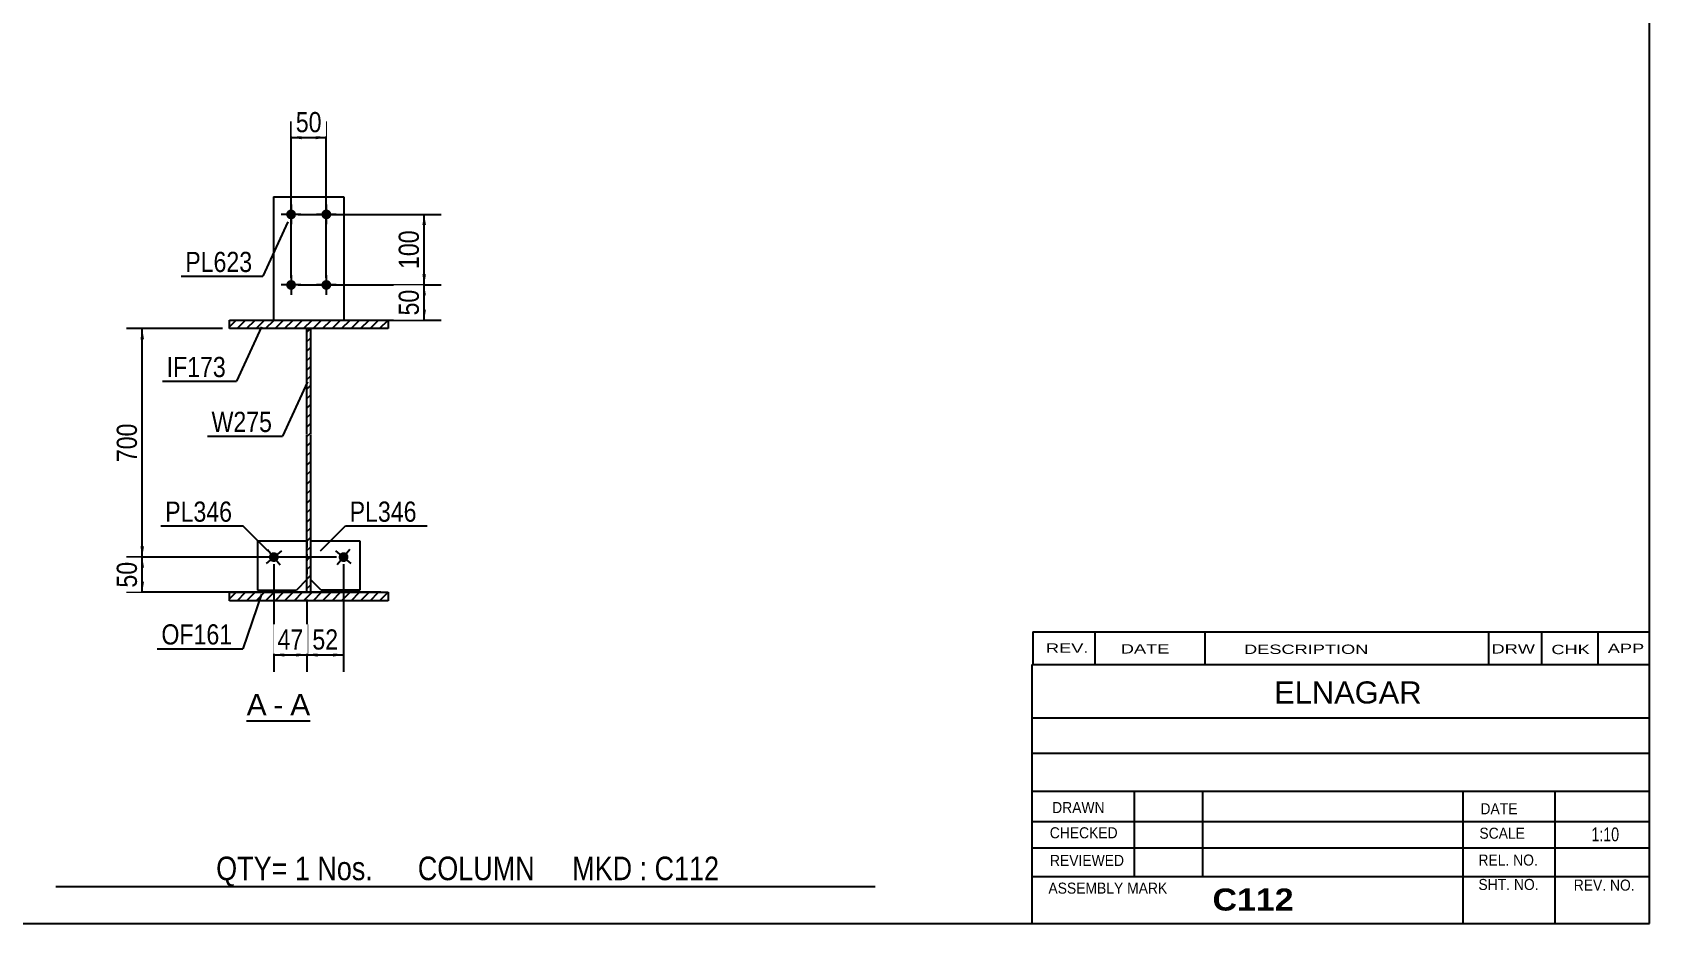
# Model space of a CAD drawing. Header units: millimetres. Extents: x -363 to 39, y -145 to 132.
# Drawn here: x -190.4 to 39.1, y -145.3 to -18.9 of the extents above; entities that cross this region are included whole.
import ezdxf

# ---------------------------------------------------------------- set-up
doc = ezdxf.new("R2010")
doc.units = ezdxf.units.MM
doc.linetypes.add('DXK_LINE_DOT1', pattern=[1.8814, 0.9407, -0.9407])
doc.styles.add('Arial', font='ARIAL.TTF', dxfattribs={"height": 0.2})
doc.styles.add('Arial Bold', font='ARIALBD.TTF', dxfattribs={"height": 0.2})
doc.styles.add('Arial Narrow', font='ARIALN.TTF', dxfattribs={"height": 0.2})

# ---------------------------------------------------------------- blocks, each defined once
blk = doc.blocks.new('Unknown-627317387-1209')
at = {"color": 5, "linetype": 'Continuous'}
for p, q in [((39.05, -145.29), (39.05, 131.71)), ((-360.95, -145.29), (39.05, -145.29))]:
    blk.add_line(p, q, dxfattribs=at)
blk = doc.blocks.new('Unknown-627317387-12 - 2087')
at = {"color": 7, "linetype": 'Continuous'}
blk.add_line((-159.99, -116.52), (-150.96, -116.52), dxfattribs=at)
at = {"color": 0, "linetype": 'Continuous'}
blk.add_wipeout([(-157.15, -115.77), (-157.15, -112.57), (-159.99, -112.57), (-159.99, -115.77)], dxfattribs=at)
blk.add_wipeout([(-154.77, -115.77), (-154.77, -112.57), (-156.19, -112.57), (-156.19, -115.77)], dxfattribs=at)
at = {"color": 96, "linetype": 'Continuous', "style": 'Arial'}
for s, p in [('A', (-159.99, -115.77)), ('-', (-156.19, -115.77))]:
    blk.add_text(s, height=3.06, dxfattribs=at).set_placement(p)
at = {"color": 0, "linetype": 'Continuous'}
blk.add_wipeout([(-150.96, -115.77), (-150.96, -112.57), (-153.81, -112.57), (-153.81, -115.77)], dxfattribs=at)
at = {"color": 96, "linetype": 'Continuous', "style": 'Arial'}
blk.add_text('A', height=3.06, dxfattribs=at).set_placement((-153.81, -115.77))
blk = doc.blocks.new('Bolt-627317387-2104 - 2087')
at = {"linetype": 'Continuous'}
for points in [[(-152.98, -44.7, -1), (-154.38, -44.7, -1)], [(-147.98, -44.7, -1), (-149.38, -44.7, -1)], [(-152.98, -54.7, -1), (-154.38, -54.7, -1)], [(-147.98, -54.7, -1), (-149.38, -54.7, -1)]]:
    blk.add_hatch(color=3, dxfattribs=at).paths.add_polyline_path(points)
at = {"color": 3, "linetype": 'Continuous'}
for p, q in [((-153.68, -43.3), (-153.68, -46.1)), ((-148.68, -43.3), (-148.68, -46.1)), ((-152.28, -44.7), (-155.08, -44.7)), ((-147.28, -44.7), (-150.08, -44.7)), ((-152.28, -54.7), (-155.08, -54.7)), ((-153.68, -53.3), (-153.68, -56.1)), ((-147.28, -54.7), (-150.08, -54.7)), ((-148.68, -53.3), (-148.68, -56.1))]:
    blk.add_line(p, q, dxfattribs=at)
blk = doc.blocks.new('Bolt-627317387-2096 - 2087')
at = {"linetype": 'Continuous'}
blk.add_hatch(color=3, dxfattribs=at).paths.add_polyline_path([(-145.69, -93.75, -1), (-146.77, -92.86, -1)])
at = {"color": 3, "linetype": 'Continuous'}
for p, q in [((-145.15, -94.19), (-147.31, -92.41)), ((-145.34, -92.22), (-147.12, -94.38))]:
    blk.add_line(p, q, dxfattribs=at)
blk = doc.blocks.new('Bolt-627317387-2097 - 2087')
at = {"linetype": 'Continuous'}
blk.add_hatch(color=3, dxfattribs=at).paths.add_polyline_path([(-155.59, -92.86, -1), (-156.67, -93.75, -1)])
at = {"color": 3, "linetype": 'Continuous'}
for p, q in [((-155.05, -92.41), (-157.21, -94.19)), ((-157.02, -92.22), (-155.24, -94.38))]:
    blk.add_line(p, q, dxfattribs=at)
blk = doc.blocks.new('Part-627317387-2138 - 2087')
at = {"color": 2, "linetype": 'Continuous'}
for p, q in [((-150.93, -91), (-143.93, -91)), ((-143.93, -91), (-143.93, -98)), ((-149.43, -98), (-150.93, -96.5)), ((-143.93, -98), (-149.43, -98))]:
    blk.add_line(p, q, dxfattribs=at)
at = {"color": 7, "linetype": 'DXK_LINE_DOT1'}
blk.add_line((-150.93, -91), (-150.93, -96.5), dxfattribs=at)
blk = doc.blocks.new('Part-627317387-2143 - 2087')
at = {"color": 2, "linetype": 'Continuous'}
for p, q in [((-158.43, -91), (-151.43, -91)), ((-158.43, -91), (-158.43, -98)), ((-158.43, -98), (-152.93, -98)), ((-151.43, -96.5), (-152.93, -98))]:
    blk.add_line(p, q, dxfattribs=at)
at = {"color": 7, "linetype": 'DXK_LINE_DOT1'}
blk.add_line((-151.43, -91), (-151.43, -96.5), dxfattribs=at)
blk = doc.blocks.new('Part-627317387-2154 - 2087')
at = {"color": 2, "linetype": 'Continuous'}
for p, q in [((-156.18, -42.2), (-146.18, -42.2)), ((-156.18, -42.2), (-156.18, -59.7)), ((-146.18, -42.2), (-146.18, -59.7))]:
    blk.add_line(p, q, dxfattribs=at)
at = {"color": 7, "linetype": 'DXK_LINE_DOT1'}
blk.add_line((-156.18, -59.7), (-146.18, -59.7), dxfattribs=at)
blk = doc.blocks.new('Part-627317387-2166 - 2087')
at = {"linetype": 'Continuous'}
h = blk.add_hatch(dxfattribs=at)
h.set_pattern_fill('', scale=0.3, style=0, pattern_type=0)
h.set_pattern_definition([(45, (-139.9311, -59.701), (-0.67352, 0.67352), [])])
h.paths.add_polyline_path([(-139.93, -60.9), (-139.93, -59.7), (-162.43, -59.7), (-162.43, -60.9)])
at = {"color": 2, "linetype": 'Continuous'}
for p, q in [((-162.43, -60.9), (-162.43, -59.7)), ((-162.43, -59.7), (-139.93, -59.7)), ((-139.93, -60.9), (-162.43, -60.9)), ((-139.93, -59.7), (-139.93, -60.9))]:
    blk.add_line(p, q, dxfattribs=at)
blk = doc.blocks.new('Part-627317387-2171 - 2087')
at = {"linetype": 'Continuous'}
h = blk.add_hatch(dxfattribs=at)
h.set_pattern_fill('', scale=0.3, style=0, pattern_type=0)
h.set_pattern_definition([(45, (-150.9311, -60.901), (-0.67352, 0.67352), [])])
h.paths.add_polyline_path([(-150.93, -98.3), (-150.93, -60.9), (-151.43, -60.9), (-151.43, -98.3)])
at = {"color": 2, "linetype": 'Continuous'}
for p, q in [((-151.43, -75.9), (-151.43, -60.9)), ((-151.43, -60.9), (-150.93, -60.9)), ((-150.93, -60.9), (-150.93, -75.9)), ((-151.43, -98.3), (-151.43, -76)), ((-150.93, -76), (-150.93, -98.3)), ((-150.93, -98.3), (-151.43, -98.3))]:
    blk.add_line(p, q, dxfattribs=at)
blk = doc.blocks.new('Part-627317387-2180 - 2087')
at = {"linetype": 'Continuous'}
h = blk.add_hatch(dxfattribs=at)
h.set_pattern_fill('', scale=0.3, style=0, pattern_type=0)
h.set_pattern_definition([(45, (-139.9311, -98.301), (-0.67352, 0.67352), [])])
h.paths.add_polyline_path([(-139.93, -99.5), (-139.93, -98.3), (-162.43, -98.3), (-162.43, -99.5)])
at = {"color": 2, "linetype": 'Continuous'}
for p, q in [((-162.43, -99.5), (-162.43, -98.3)), ((-162.43, -98.3), (-139.93, -98.3)), ((-139.93, -98.3), (-139.93, -99.5)), ((-139.93, -99.5), (-162.43, -99.5))]:
    blk.add_line(p, q, dxfattribs=at)
blk = doc.blocks.new('StraightDimension-627317387-7417 - 2087')
at = {"linetype": 'Continuous'}
for points in [[(-149.93, -107.42), (-151.43, -107.17), (-149.93, -106.92)], [(-147.73, -106.92), (-146.23, -107.17), (-147.73, -107.42)]]:
    blk.add_hatch(color=7, dxfattribs=at).paths.add_polyline_path(points)
at = {"color": 7, "linetype": 'Continuous'}
for p, q in [((-146.23, -94.3), (-146.23, -109.57)), ((-151.43, -99.3), (-151.43, -109.57)), ((-151.43, -107.17), (-146.23, -107.17))]:
    blk.add_line(p, q, dxfattribs=at)
at = {"color": 0}
blk.add_wipeout([(-146.4, -107.02), (-146.4, -102.82), (-151.26, -102.82), (-151.26, -107.02)], dxfattribs=at)
at = {"color": 3, "style": 'Arial Narrow'}
blk.add_text('52', height=2.863, dxfattribs=at).set_placement((-150.66, -106.42))
blk = doc.blocks.new('StraightDimension-627317387-7418 - 2087')
at = {"linetype": 'Continuous'}
for points in [[(-154.63, -107.42), (-156.13, -107.17), (-154.63, -106.92)], [(-152.93, -106.92), (-151.43, -107.17), (-152.93, -107.42)]]:
    blk.add_hatch(color=7, dxfattribs=at).paths.add_polyline_path(points)
at = {"color": 7, "linetype": 'Continuous'}
for p, q in [((-156.13, -94.3), (-156.13, -109.57)), ((-151.43, -99.3), (-151.43, -109.57)), ((-156.13, -107.17), (-151.43, -107.17))]:
    blk.add_line(p, q, dxfattribs=at)
at = {"color": 0}
blk.add_wipeout([(-151.35, -107.02), (-151.35, -102.82), (-156.21, -102.82), (-156.21, -107.02)], dxfattribs=at)
at = {"color": 3, "style": 'Arial Narrow'}
blk.add_text('47', height=2.863, dxfattribs=at).set_placement((-155.61, -106.42))
blk = doc.blocks.new('StraightDimension-627317387-7428 - 2087')
at = {"linetype": 'Continuous'}
for points in [[(-175.05, -62.4), (-174.8, -60.9), (-174.55, -62.4)], [(-174.55, -91.8), (-174.8, -93.3), (-175.05, -91.8)]]:
    blk.add_hatch(color=7, dxfattribs=at).paths.add_polyline_path(points)
at = {"color": 7, "linetype": 'Continuous'}
for p, q in [((-163.43, -60.9), (-177.05, -60.9)), ((-174.8, -93.3), (-174.8, -60.9)), ((-147.23, -93.3), (-177.05, -93.3))]:
    blk.add_line(p, q, dxfattribs=at)
at = {"color": 0}
blk.add_wipeout([(-174.95, -73.76), (-179.15, -73.76), (-179.15, -80.44), (-174.95, -80.44)], dxfattribs=at)
at = {"color": 3, "style": 'Arial Narrow'}
blk.add_text('700', height=2.863, rotation=90.0002, dxfattribs=at).set_placement((-175.55, -79.84))
blk = doc.blocks.new('StraightDimension-627317387-7429 - 2087')
at = {"linetype": 'Continuous'}
for points in [[(-175.05, -94.8), (-174.8, -93.3), (-174.55, -94.8)], [(-174.55, -96.8), (-174.8, -98.3), (-175.05, -96.8)]]:
    blk.add_hatch(color=7, dxfattribs=at).paths.add_polyline_path(points)
at = {"color": 7, "linetype": 'Continuous'}
for p, q in [((-147.23, -93.3), (-177.05, -93.3)), ((-174.8, -98.3), (-174.8, -93.3)), ((-140.93, -98.3), (-177.05, -98.3))]:
    blk.add_line(p, q, dxfattribs=at)
at = {"color": 0}
blk.add_wipeout([(-174.95, -93.37), (-179.15, -93.37), (-179.15, -98.23), (-174.95, -98.23)], dxfattribs=at)
at = {"color": 3, "style": 'Arial Narrow'}
blk.add_text('50', height=2.863, rotation=90.0002, dxfattribs=at).set_placement((-175.55, -97.63))
blk = doc.blocks.new('StraightDimension-627317387-7455 - 2087')
at = {"linetype": 'Continuous'}
for points in [[(-135.05, -46.2), (-134.8, -44.7), (-134.55, -46.2)], [(-134.55, -53.2), (-134.8, -54.7), (-135.05, -53.2)]]:
    blk.add_hatch(color=7, dxfattribs=at).paths.add_polyline_path(points)
at = {"color": 7, "linetype": 'Continuous'}
for p, q in [((-152.68, -44.7), (-132.4, -44.7)), ((-134.8, -54.7), (-134.8, -44.7)), ((-152.68, -54.7), (-132.4, -54.7))]:
    blk.add_line(p, q, dxfattribs=at)
at = {"color": 0}
blk.add_wipeout([(-134.95, -46.36), (-139.15, -46.36), (-139.15, -53.04), (-134.95, -53.04)], dxfattribs=at)
at = {"color": 3, "style": 'Arial Narrow'}
blk.add_text('100', height=2.863, rotation=90.0002, dxfattribs=at).set_placement((-135.55, -52.44))
blk = doc.blocks.new('StraightDimension-627317387-7456 - 2087')
at = {"linetype": 'Continuous'}
for points in [[(-135.05, -56.2), (-134.8, -54.7), (-134.55, -56.2)], [(-134.55, -58.2), (-134.8, -59.7), (-135.05, -58.2)]]:
    blk.add_hatch(color=7, dxfattribs=at).paths.add_polyline_path(points)
at = {"color": 7, "linetype": 'Continuous'}
for p, q in [((-152.68, -54.7), (-132.4, -54.7)), ((-134.8, -59.7), (-134.8, -54.7)), ((-161.43, -59.7), (-132.4, -59.7))]:
    blk.add_line(p, q, dxfattribs=at)
at = {"color": 0}
blk.add_wipeout([(-134.95, -54.77), (-139.15, -54.77), (-139.15, -59.63), (-134.95, -59.63)], dxfattribs=at)
at = {"color": 3, "style": 'Arial Narrow'}
blk.add_text('50', height=2.863, rotation=90.0002, dxfattribs=at).set_placement((-135.55, -59.03))
blk = doc.blocks.new('StraightDimension-627317387-7476 - 2087')
at = {"linetype": 'Continuous'}
for points in [[(-152.18, -34.04), (-153.68, -33.79), (-152.18, -33.54)], [(-150.18, -33.54), (-148.68, -33.79), (-150.18, -34.04)]]:
    blk.add_hatch(color=7, dxfattribs=at).paths.add_polyline_path(points)
at = {"color": 7, "linetype": 'Continuous'}
for p, q in [((-153.68, -53.7), (-153.68, -31.54)), ((-148.68, -53.7), (-148.68, -31.54)), ((-153.68, -33.79), (-148.68, -33.79))]:
    blk.add_line(p, q, dxfattribs=at)
at = {"color": 0}
blk.add_wipeout([(-148.75, -33.64), (-148.75, -29.44), (-153.61, -29.44), (-153.61, -33.64)], dxfattribs=at)
at = {"color": 3, "style": 'Arial Narrow'}
blk.add_text('50', height=2.863, dxfattribs=at).set_placement((-153.01, -33.04))
blk = doc.blocks.new('CBS_CALLOFF-627317387-8790')
at = {"color": 7, "linetype": 'Continuous'}
blk.add_line((-187.07, -140.03), (-70.84, -140.04), dxfattribs=at)
at = {"color": 3, "linetype": 'Continuous', "style": 'Arial Narrow'}
blk.add_text('QTY= 1 Nos.      COLUMN     MKD : C112', height=3.3405, dxfattribs=at).set_placement((-164.31, -139.13))
blk = doc.blocks.new('CBS_NAME_BLOG-627317387-8791')
at = {"color": 7, "linetype": 'Continuous'}
for p, q in [((-48.54, -108.54), (38.98, -108.54)), ((-48.54, -145.25), (-48.54, -108.55)), ((-48.54, -116.08), (38.98, -116.08)), ((-48.47, -121.13), (39.05, -121.13)), ((-48.54, -126.51), (38.98, -126.51)), ((-34.02, -138.61), (-34.02, -126.51)), ((-24.33, -138.59), (-24.33, -126.52)), ((12.58, -145.25), (12.58, -126.52)), ((25.63, -145.25), (25.63, -126.51)), ((-48.53, -130.81), (39.05, -130.79)), ((-48.54, -134.55), (38.98, -134.55)), ((-48.54, -138.6), (38.98, -138.6)), ((-48.54, -145.29), (39.05, -145.29))]:
    blk.add_line(p, q, dxfattribs=at)
at = {"color": 3, "linetype": 'Continuous', "style": 'Arial'}
blk.add_text('ELNAGAR', height=3.133, dxfattribs=at).set_placement((-14.22, -114.07))
at = {"color": 3, "linetype": 'Continuous'}
for s, height, style, width, p in [('DRAWN', 1.566, 'Arial', 0.9, (-45.71, -129.61)), ('DATE', 1.566, 'Arial', 0.9, (15.05, -129.78)), ('CHECKED', 1.566, 'Arial', 0.9, (-46.05, -133.19)), ('SCALE', 1.566, 'Arial', 0.9, (14.9, -133.25)), ('1:10', 1.957, 'Arial Narrow', 0.9, (30.79, -133.61)), ('REVIEWED', 1.566, 'Arial', 0.9, (-46.02, -137.11)), ('REL. NO.', 1.566, 'Arial', 0.9, (14.76, -137.06)), ('ASSEMBLY MARK', 1.5663, 'Arial', 0.9, (-46.24, -141.04)), ('SHT. NO.', 1.566, 'Arial', 0.9, (14.76, -140.52)), ('REV. NO.', 1.566, 'Arial', 0.9, (28.28, -140.61)), ('C112', 3.131, 'Arial Bold', 1.1, (-22.96, -143.44))]:
    blk.add_text(s, height=height, dxfattribs=dict(at, style=style, width=width)).set_placement(p)
blk = doc.blocks.new('CBS_REVISION-627317387-8792')
at = {"color": 7, "linetype": 'Continuous'}
for p, q in [((-48.46, -103.91), (39.04, -103.91)), ((-48.46, -103.91), (-48.46, -108.54)), ((-39.66, -103.91), (-39.66, -108.54)), ((-24.06, -103.91), (-24.06, -108.48)), ((16.19, -103.91), (16.19, -108.54)), ((23.73, -103.91), (23.73, -108.54)), ((31.68, -103.91), (31.68, -108.54)), ((-48.46, -108.54), (39.04, -108.54))]:
    blk.add_line(p, q, dxfattribs=at)
at = {"color": 7, "style": 'Arial Narrow', "width": 1.7}
for s, height, p in [('REV.', 1.326, (-46.59, -106.87)), ('DATE', 1.326, (-35.97, -106.98)), ('DESCRIPTION', 1.3257, (-18.49, -107.04)), ('DRW', 1.326, (16.62, -106.98)), ('CHK', 1.326, (25.11, -107.07)), ('APP', 1.326, (33.11, -106.91))]:
    blk.add_text(s, height=height, dxfattribs=at).set_placement(p)
blk = doc.blocks.new('Mark-627317387-2134 - 2087')
at = {"color": 0}
blk.add_wipeout([(-135.86, -88.29), (-135.86, -85.29), (-145.37, -85.29), (-145.37, -88.29)], dxfattribs=at)
blk.add_wipeout([(-135.86, -88.29), (-135.86, -85.29), (-145.37, -85.29), (-145.37, -88.29)], dxfattribs=at)
at = {"color": 7, "linetype": 'Continuous'}
for p, q in [((-149.5, -92.43), (-145.97, -88.89)), ((-145.97, -88.89), (-134.36, -88.89))]:
    blk.add_line(p, q, dxfattribs=at)
at = {"color": 3, "style": 'Arial Narrow'}
blk.add_text('PL346', height=2.863, dxfattribs=at).set_placement((-145.37, -88.29))
blk = doc.blocks.new('Mark-627317387-2139 - 2087')
at = {"color": 7, "linetype": 'Continuous'}
blk.add_line((-157, -92.43), (-160.54, -88.89), dxfattribs=at)
at = {"color": 0}
blk.add_wipeout([(-162.04, -88.29), (-162.04, -85.29), (-171.54, -85.29), (-171.54, -88.29)], dxfattribs=at)
blk.add_wipeout([(-162.04, -88.29), (-162.04, -85.29), (-171.54, -85.29), (-171.54, -88.29)], dxfattribs=at)
at = {"color": 7, "linetype": 'Continuous'}
blk.add_line((-172.14, -88.89), (-160.54, -88.89), dxfattribs=at)
at = {"color": 3, "style": 'Arial Narrow'}
blk.add_text('PL346', height=2.863, dxfattribs=at).set_placement((-171.54, -88.29))
blk = doc.blocks.new('Mark-627317387-2150 - 2087')
at = {"color": 7, "linetype": 'Continuous'}
blk.add_line((-154.15, -45.73), (-157.69, -53.47), dxfattribs=at)
at = {"color": 0}
blk.add_wipeout([(-159.19, -52.87), (-159.19, -49.87), (-168.69, -49.87), (-168.69, -52.87)], dxfattribs=at)
blk.add_wipeout([(-159.19, -52.87), (-159.19, -49.87), (-168.69, -49.87), (-168.69, -52.87)], dxfattribs=at)
at = {"color": 7, "linetype": 'Continuous'}
blk.add_line((-169.29, -53.47), (-157.69, -53.47), dxfattribs=at)
at = {"color": 3, "style": 'Arial Narrow'}
blk.add_text('PL623', height=2.863, dxfattribs=at).set_placement((-168.69, -52.87))
blk = doc.blocks.new('Mark-627317387-2162 - 2087')
at = {"color": 7, "linetype": 'Continuous'}
blk.add_line((-157.9, -60.63), (-161.44, -68.37), dxfattribs=at)
at = {"color": 0}
blk.add_wipeout([(-162.94, -67.77), (-162.94, -64.77), (-171.34, -64.77), (-171.34, -67.77)], dxfattribs=at)
blk.add_wipeout([(-162.94, -67.77), (-162.94, -64.77), (-171.34, -64.77), (-171.34, -67.77)], dxfattribs=at)
at = {"color": 7, "linetype": 'Continuous'}
blk.add_line((-171.94, -68.37), (-161.44, -68.37), dxfattribs=at)
at = {"color": 3, "style": 'Arial Narrow'}
blk.add_text('IF173', height=2.863, dxfattribs=at).set_placement((-171.34, -67.77))
blk = doc.blocks.new('Mark-627317387-2167 - 2087')
at = {"color": 7, "linetype": 'Continuous'}
blk.add_line((-151.34, -68.43), (-154.88, -76.16), dxfattribs=at)
at = {"color": 0}
blk.add_wipeout([(-156.38, -75.56), (-156.38, -72.56), (-164.96, -72.56), (-164.96, -75.56)], dxfattribs=at)
blk.add_wipeout([(-156.38, -75.56), (-156.38, -72.56), (-164.96, -72.56), (-164.96, -75.56)], dxfattribs=at)
at = {"color": 7, "linetype": 'Continuous'}
blk.add_line((-165.56, -76.16), (-154.88, -76.16), dxfattribs=at)
at = {"color": 3, "style": 'Arial Narrow'}
blk.add_text('W275', height=2.863, dxfattribs=at).set_placement((-164.96, -75.56))
blk = doc.blocks.new('Mark-627317387-2176 - 2087')
at = {"color": 7, "linetype": 'Continuous'}
blk.add_line((-157.9, -98.56), (-160.53, -106.3), dxfattribs=at)
at = {"color": 0}
blk.add_wipeout([(-162.03, -105.7), (-162.03, -102.7), (-172.07, -102.7), (-172.07, -105.7)], dxfattribs=at)
blk.add_wipeout([(-162.03, -105.7), (-162.03, -102.7), (-172.07, -102.7), (-172.07, -105.7)], dxfattribs=at)
at = {"color": 7, "linetype": 'Continuous'}
blk.add_line((-172.67, -106.3), (-160.53, -106.3), dxfattribs=at)
at = {"color": 3, "style": 'Arial Narrow'}
blk.add_text('OF161', height=2.863, dxfattribs=at).set_placement((-172.07, -105.7))

msp = doc.modelspace()

# ---------------------------------------------------------------- block references
for name in ['Unknown-627317387-1209', 'Part-627317387-2154 - 2087', 'Bolt-627317387-2104 - 2087', 'Part-627317387-2166 - 2087', 'Part-627317387-2171 - 2087', 'Part-627317387-2143 - 2087', 'Part-627317387-2138 - 2087', 'Bolt-627317387-2097 - 2087', 'Bolt-627317387-2096 - 2087', 'Part-627317387-2180 - 2087', 'CBS_REVISION-627317387-8792', 'CBS_NAME_BLOG-627317387-8791', 'CBS_CALLOFF-627317387-8790']:
    msp.add_blockref(name, (0, 0))

# ---------------------------------------------------------------- next in the draw order: block references
for name in ['StraightDimension-627317387-7455 - 2087', 'StraightDimension-627317387-7417 - 2087', 'Unknown-627317387-12 - 2087']:
    msp.add_blockref(name, (0, 0))

# ---------------------------------------------------------------- next in the draw order: block references
for name in ['StraightDimension-627317387-7456 - 2087', 'StraightDimension-627317387-7418 - 2087']:
    msp.add_blockref(name, (0, 0))

# ---------------------------------------------------------------- next in the draw order: block references
for name in ['StraightDimension-627317387-7476 - 2087', 'StraightDimension-627317387-7428 - 2087']:
    msp.add_blockref(name, (0, 0))

# ---------------------------------------------------------------- next in the draw order: block references
for name in ['Mark-627317387-2150 - 2087', 'Mark-627317387-2162 - 2087', 'StraightDimension-627317387-7429 - 2087']:
    msp.add_blockref(name, (0, 0))

# ---------------------------------------------------------------- next in the draw order: block references
for name in ['Mark-627317387-2167 - 2087', 'Mark-627317387-2139 - 2087', 'Mark-627317387-2134 - 2087', 'Mark-627317387-2176 - 2087']:
    msp.add_blockref(name, (0, 0))

doc.saveas('drawing.dxf')
